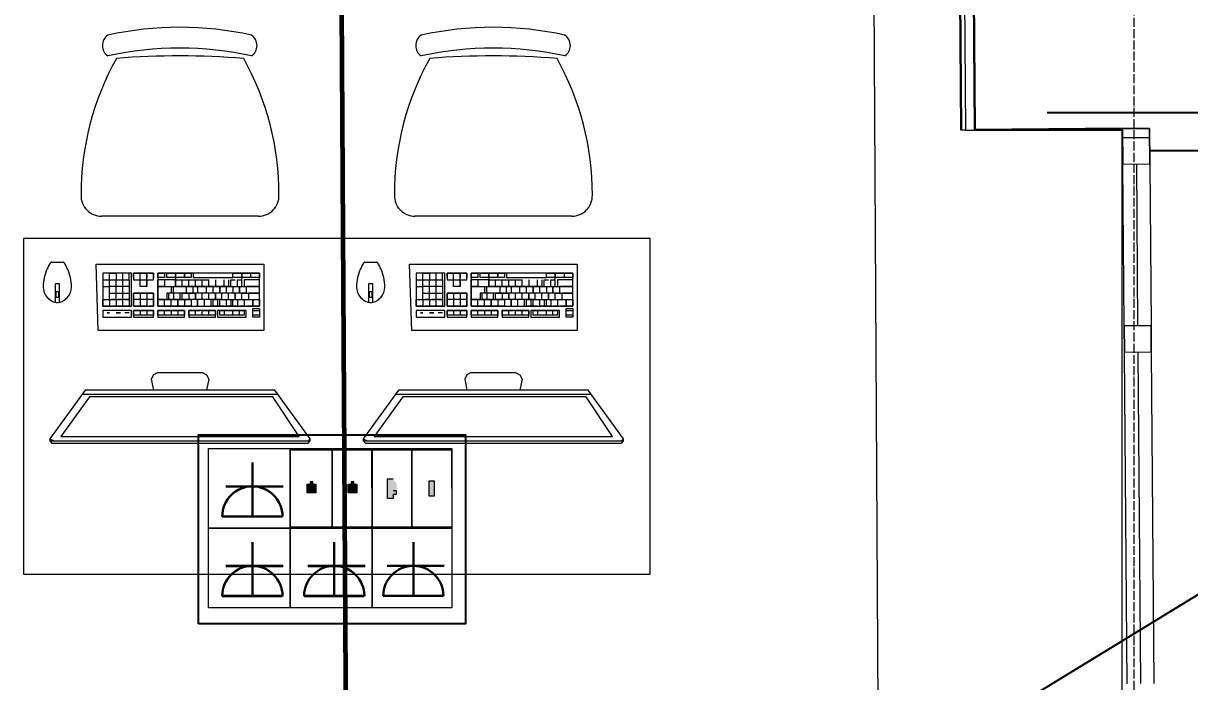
# Model space of a CAD drawing. Header units: millimetres. Extents: x -32 to 417638015, y -35 to 175284279.
# Drawn here: x 417443536 to 417446141, y 175262207 to 175263677 of the extents above; entities that cross this region are included whole.
import ezdxf
from ezdxf import colors
from ezdxf.entities.mleader import LeaderData, LeaderLine
from ezdxf.math import Vec2, Vec3

# ---------------------------------------------------------------- set-up
doc = ezdxf.new("R2010")
doc.units = ezdxf.units.MM
doc.linetypes.add('ADSK_Линия сетки', pattern=[25, 20, -2.5, 0, -2.5])
for name, color, linetype, lineweight in [('_ Окна', 7, 'Continuous', 9), ('_ЭМ_В полу', 26, 'Кабель в трубе', 60), ('Окна', 7, 'Continuous', 9), ('Оси', 253, 'Continuous', 9), ('Перекрытие', 7, 'Continuous', 18), ('Стены несущие', 7, 'Continuous', 30), ('Стены отделка', 7, 'Continuous', 30), ('Стены штриховка', 7, 'Continuous', 9), ('ТХ', 5, 'Continuous', 0), ('ТХ_Задание ЭОМ_СС', 6, 'Continuous', 0), ('ШТРИХОВКА', 252, 'Continuous', 15), ('Электро', 250, 'Continuous', 25), ('ЭОМ_Кабель для СУП', 150, 'Continuous', 9)]:
    doc.layers.add(name, color=color, linetype=linetype, lineweight=lineweight)
for name, color, linetype in [('_ЭМ_Надписи', 7, 'Continuous'), ('PDF _СС_розетки', 7, 'Continuous'), ('ВНУТРЯНКА', 1, 'Continuous')]:
    doc.layers.add(name, color=color, linetype=linetype)
doc.layers.add('PDF _ЭОМ _розетки', color=7, linetype='Continuous', true_color=0xeb0000)
doc.styles.add('ELine', font='txt.shx')
doc.styles.add('ЭОМ', font='isocpeur.ttf', dxfattribs={"width": 0.85, "height": 250})
doc.linetypes.add('TRAY', pattern='A,12.119257,["_",ELine,S=4.5,R=90,X=0,Y=-1.555839],0.750382,["_",ELine,S=4.5,R=0,X=0,Y=-0.805849],1.314849,["_",ELine,S=4.5,R=0,X=0,Y=-0.805849],2.250029,["_",ELine,S=4.5,R=90,X=0,Y=-1.555839],13.565483', length=30)
doc.linetypes.add('Кабель в трубе', pattern='A,8,[133,ltypeshp.shx,S=1,R=0,X=10,Y=1.3],-3,[130,ltypeshp.shx,S=1.5,R=-45,X=-1.5,Y=0],8', length=19)

# ---------------------------------------------------------------- blocks, each defined once
blk = doc.blocks.new('_ЭМ_ТХ2_4 Этаж')
at = {"color": 8, "linetype": 'Continuous'}
for p, q in [((59808.6, 31552), (59458.4, 31552)), ((60508.6, 31552), (60158.4, 31552))]:
    blk.add_line(p, q, dxfattribs=at)
for centre, radius, start, end in [((59632.8, 31226.3), 747.5, 77.6022, 102.398), ((60332.8, 31226.3), 747.5, 77.6022, 102.398), ((59488.1, 31933.1), 28.1, 124.2904, 235.7099), ((59777.4, 31933.1), 28.1, 304.2917, 55.7085), ((60188.1, 31933.1), 28.1, 124.2904, 235.7099), ((60477.4, 31933.1), 28.1, 304.2917, 55.7085), ((59632.8, 31179.8), 747.5, 77.6022, 102.398), ((60332.8, 31179.8), 747.5, 77.6022, 102.398), ((60036.9, 31600.5), 624.5, 150.8941, 180.122), ((59632.8, 30148), 1761.9, 85.3454, 94.6062), ((59230.1, 31600.5), 624.5, 359.8785, 29.0932), ((60736.9, 31600.5), 624.5, 150.8941, 180.122), ((60332.8, 30148), 1761.9, 85.3454, 94.6062), ((59930.1, 31600.5), 624.5, 359.8785, 29.0932), ((59457.8, 31597.4), 45.4, 177.8134, 270.7481), ((59809.2, 31597.4), 45.4, 269.2521, 2.1865), ((60157.8, 31597.4), 45.4, 177.8134, 270.7481), ((60509.2, 31597.4), 45.4, 269.2521, 2.1865)]:
    blk.add_arc(centre, radius, start, end, dxfattribs=at)
at = {"layer": 'ТХ', "color": 8, "linetype": 'Continuous', "ltscale": 100}
for p, q in [((59346.7, 31449.2), (59357.3, 31449.2)), ((59357.3, 31449.2), (59372.1, 31449.2)), ((60046.7, 31449.2), (60057.3, 31449.2)), ((60057.3, 31449.2), (60072.1, 31449.2)), ((59574.3, 31197.7), (59569.4, 31187.9)), ((59574.3, 31197.7), (59569.4, 31187.9)), ((59569.4, 31187.9), (59574.3, 31163.2)), ((59584.2, 31202.7), (59574.3, 31197.7)), ((59584.2, 31202.7), (59574.3, 31197.7)), ((59584.2, 31202.7), (59633.5, 31202.7)), ((59584.2, 31202.7), (59633.5, 31202.7)), ((59633.5, 31202.7), (59682.8, 31202.7)), ((59633.5, 31202.7), (59682.8, 31202.7)), ((59682.8, 31202.7), (59692.7, 31197.7)), ((59682.8, 31202.7), (59692.7, 31197.7)), ((59692.7, 31197.7), (59697.6, 31187.9)), ((59692.7, 31197.7), (59697.6, 31187.9)), ((59697.6, 31187.9), (59692.7, 31163.2)), ((60274.3, 31197.7), (60269.4, 31187.9)), ((60274.3, 31197.7), (60269.4, 31187.9)), ((60269.4, 31187.9), (60274.3, 31163.2)), ((60284.2, 31202.7), (60274.3, 31197.7)), ((60284.2, 31202.7), (60274.3, 31197.7)), ((60284.2, 31202.7), (60333.5, 31202.7)), ((60284.2, 31202.7), (60333.5, 31202.7)), ((60333.5, 31202.7), (60382.8, 31202.7)), ((60333.5, 31202.7), (60382.8, 31202.7)), ((60382.8, 31202.7), (60392.7, 31197.7)), ((60382.8, 31202.7), (60392.7, 31197.7)), ((60392.7, 31197.7), (60397.6, 31187.9)), ((60392.7, 31197.7), (60397.6, 31187.9)), ((60397.6, 31187.9), (60392.7, 31163.2))]:
    blk.add_line(p, q, dxfattribs=at)
at = {"layer": 'ТХ', "color": 8}
for points in [[(59283.5, 30752), (60683.5, 30752), (60683.5, 31502), (59283.5, 31502)], [(59356.7, 31370.3), (59356.7, 31383.3), (59362.1, 31383.3), (59362.1, 31370.3)], [(60056.7, 31370.3), (60056.7, 31383.3), (60062.1, 31383.3), (60062.1, 31370.3)]]:
    blk.add_lwpolyline(points, close=True, dxfattribs=at)
at = {"layer": 'ТХ', "color": 8, "linetype": 'Continuous', "ltscale": 100}
for points in [[(59446.1, 31444.3), (59820.9, 31444.3)], [(59820.9, 31296.4), (59451, 31296.4), (59446.1, 31444.3)], [(59460.9, 31424.6), (59460.9, 31350.6)], [(59525, 31424.6), (59460.9, 31424.6)], [(59460.9, 31424.6), (59460.9, 31365.4)], [(59475.7, 31424.6), (59460.9, 31424.6)], [(59475.7, 31365.4), (59475.7, 31424.6)], [(59475.7, 31424.6), (59490.5, 31424.6)], [(59475.7, 31409.8), (59475.7, 31424.6)], [(59490.5, 31424.6), (59490.5, 31409.8)], [(59490.5, 31424.6), (59490.5, 31409.8)], [(59520.1, 31424.6), (59495.4, 31424.6)], [(59505.3, 31424.6), (59505.3, 31350.6)], [(59520.1, 31409.8), (59520.1, 31424.6)], [(59525, 31350.6), (59525, 31424.6)], [(59529.9, 31424.6), (59559.5, 31424.6)], [(59529.9, 31414.7), (59529.9, 31424.6)], [(59529.9, 31424.6), (59529.9, 31409.8)], [(59574.3, 31424.6), (59529.9, 31424.6)], [(59544.7, 31409.8), (59544.7, 31424.6)], [(59559.5, 31424.6), (59559.5, 31414.7)], [(59559.5, 31395), (59559.5, 31424.6)], [(59564.4, 31424.6), (59574.3, 31424.6)], [(59574.3, 31424.6), (59574.3, 31414.7)], [(59574.3, 31409.8), (59574.3, 31424.6)], [(59584.2, 31424.6), (59584.2, 31350.6)], [(59811, 31424.6), (59584.2, 31424.6)], [(59584.2, 31424.6), (59599, 31424.6)], [(59584.2, 31414.7), (59584.2, 31424.6)], [(59599, 31424.6), (59599, 31414.7)], [(59603.9, 31424.6), (59623.6, 31424.6)], [(59603.9, 31414.7), (59603.9, 31424.6)], [(59623.6, 31424.6), (59658.1, 31424.6)], [(59623.6, 31424.6), (59623.6, 31395)], [(59623.6, 31414.7), (59623.6, 31424.6)], [(59643.4, 31414.7), (59643.4, 31424.6)], [(59643.4, 31424.6), (59643.4, 31414.7)], [(59658.1, 31424.6), (59658.1, 31414.7)], [(59663.1, 31424.6), (59663.1, 31414.7)], [(59751.8, 31424.6), (59663.1, 31424.6)], [(59751.8, 31424.6), (59771.6, 31424.6)], [(59751.8, 31414.7), (59751.8, 31424.6)], [(59751.8, 31414.7), (59751.8, 31424.6)], [(59771.6, 31424.6), (59811, 31424.6)], [(59771.6, 31395), (59771.6, 31424.6)], [(59771.6, 31424.6), (59771.6, 31414.7)], [(59791.3, 31424.6), (59791.3, 31414.7)], [(59811, 31350.6), (59811, 31424.6)], [(59811, 31424.6), (59811, 31414.7)], [(59820.9, 31444.3), (59820.9, 31296.4)], [(60146.1, 31444.3), (60520.9, 31444.3)], [(60520.9, 31296.4), (60151, 31296.4), (60146.1, 31444.3)], [(60160.9, 31424.6), (60160.9, 31350.6)], [(60225, 31424.6), (60160.9, 31424.6)], [(60160.9, 31424.6), (60160.9, 31365.4)], [(60175.7, 31424.6), (60160.9, 31424.6)], [(60175.7, 31365.4), (60175.7, 31424.6)], [(60175.7, 31424.6), (60190.5, 31424.6)], [(60175.7, 31409.8), (60175.7, 31424.6)], [(60190.5, 31424.6), (60190.5, 31409.8)], [(60190.5, 31424.6), (60190.5, 31409.8)], [(60220.1, 31424.6), (60195.4, 31424.6)], [(60205.3, 31424.6), (60205.3, 31350.6)], [(60220.1, 31409.8), (60220.1, 31424.6)], [(60225, 31350.6), (60225, 31424.6)], [(60229.9, 31424.6), (60259.5, 31424.6)], [(60229.9, 31414.7), (60229.9, 31424.6)], [(60229.9, 31424.6), (60229.9, 31409.8)], [(60274.3, 31424.6), (60229.9, 31424.6)], [(60244.7, 31409.8), (60244.7, 31424.6)], [(60259.5, 31424.6), (60259.5, 31414.7)], [(60259.5, 31395), (60259.5, 31424.6)], [(60264.4, 31424.6), (60274.3, 31424.6)], [(60274.3, 31424.6), (60274.3, 31414.7)], [(60274.3, 31409.8), (60274.3, 31424.6)], [(60284.2, 31424.6), (60284.2, 31350.6)], [(60511, 31424.6), (60284.2, 31424.6)], [(60284.2, 31424.6), (60299, 31424.6)], [(60284.2, 31414.7), (60284.2, 31424.6)], [(60299, 31424.6), (60299, 31414.7)], [(60303.9, 31424.6), (60323.6, 31424.6)], [(60303.9, 31414.7), (60303.9, 31424.6)], [(60323.6, 31424.6), (60358.1, 31424.6)], [(60323.6, 31424.6), (60323.6, 31395)], [(60323.6, 31414.7), (60323.6, 31424.6)], [(60343.4, 31414.7), (60343.4, 31424.6)], [(60343.4, 31424.6), (60343.4, 31414.7)], [(60358.1, 31424.6), (60358.1, 31414.7)], [(60363.1, 31424.6), (60363.1, 31414.7)], [(60451.8, 31424.6), (60363.1, 31424.6)], [(60451.8, 31424.6), (60471.6, 31424.6)], [(60451.8, 31414.7), (60451.8, 31424.6)], [(60451.8, 31414.7), (60451.8, 31424.6)], [(60471.6, 31424.6), (60511, 31424.6)], [(60471.6, 31395), (60471.6, 31424.6)], [(60471.6, 31424.6), (60471.6, 31414.7)], [(60491.3, 31424.6), (60491.3, 31414.7)], [(60511, 31350.6), (60511, 31424.6)], [(60511, 31424.6), (60511, 31414.7)], [(60520.9, 31444.3), (60520.9, 31296.4)], [(59460.9, 31409.8), (59490.5, 31409.8)], [(59475.7, 31365.4), (59475.7, 31409.8)], [(59490.5, 31365.4), (59490.5, 31409.8)], [(59490.5, 31409.8), (59520.1, 31409.8)], [(59495.4, 31409.8), (59520.1, 31409.8)], [(59520.1, 31409.8), (59520.1, 31365.4)], [(59529.9, 31409.8), (59544.7, 31409.8)], [(59529.9, 31409.8), (59574.3, 31409.8)], [(59544.7, 31395), (59544.7, 31409.8)], [(59559.5, 31395), (59544.7, 31395), (59544.7, 31409.8)], [(59559.5, 31409.8), (59559.5, 31395)], [(59599, 31414.7), (59584.2, 31414.7)], [(59584.2, 31395), (59584.2, 31409.8)], [(59623.6, 31409.8), (59584.2, 31409.8)], [(59599, 31395), (59623.6, 31395), (59623.6, 31409.8)], [(59599, 31409.8), (59599, 31395)], [(59599, 31409.8), (59599, 31395)], [(59623.6, 31414.7), (59603.9, 31414.7)], [(59658.1, 31414.7), (59623.6, 31414.7)], [(59623.6, 31409.8), (59653.2, 31409.8)], [(59638.4, 31395), (59638.4, 31409.8)], [(59653.2, 31395), (59653.2, 31409.8)], [(59653.2, 31409.8), (59697.6, 31409.8)], [(59663.1, 31414.7), (59751.8, 31414.7)], [(59668, 31395), (59668, 31409.8)], [(59682.8, 31395), (59682.8, 31409.8)], [(59697.6, 31395), (59697.6, 31409.8)], [(59712.4, 31409.8), (59712.4, 31395)], [(59732.1, 31395), (59732.1, 31409.8)], [(59742, 31409.8), (59742, 31395)], [(59746.9, 31409.8), (59756.8, 31409.8)], [(59746.9, 31395), (59746.9, 31409.8)], [(59811, 31414.7), (59751.8, 31414.7)], [(59761.7, 31409.8), (59771.6, 31409.8)], [(59761.7, 31395), (59761.7, 31409.8)], [(59776.5, 31409.8), (59776.5, 31395)], [(59811, 31409.8), (59776.5, 31409.8)], [(59811, 31395), (59811, 31409.8)], [(60160.9, 31409.8), (60190.5, 31409.8)], [(60175.7, 31365.4), (60175.7, 31409.8)], [(60190.5, 31365.4), (60190.5, 31409.8)], [(60190.5, 31409.8), (60220.1, 31409.8)], [(60195.4, 31409.8), (60220.1, 31409.8)], [(60220.1, 31409.8), (60220.1, 31365.4)], [(60229.9, 31409.8), (60244.7, 31409.8)], [(60229.9, 31409.8), (60274.3, 31409.8)], [(60244.7, 31395), (60244.7, 31409.8)], [(60259.5, 31395), (60244.7, 31395), (60244.7, 31409.8)], [(60259.5, 31409.8), (60259.5, 31395)], [(60299, 31414.7), (60284.2, 31414.7)], [(60284.2, 31395), (60284.2, 31409.8)], [(60323.6, 31409.8), (60284.2, 31409.8)], [(60299, 31395), (60323.6, 31395), (60323.6, 31409.8)], [(60299, 31409.8), (60299, 31395)], [(60299, 31409.8), (60299, 31395)], [(60323.6, 31414.7), (60303.9, 31414.7)], [(60358.1, 31414.7), (60323.6, 31414.7)], [(60323.6, 31409.8), (60353.2, 31409.8)], [(60338.4, 31395), (60338.4, 31409.8)], [(60353.2, 31395), (60353.2, 31409.8)], [(60353.2, 31409.8), (60397.6, 31409.8)], [(60363.1, 31414.7), (60451.8, 31414.7)], [(60368, 31395), (60368, 31409.8)], [(60382.8, 31395), (60382.8, 31409.8)], [(60397.6, 31395), (60397.6, 31409.8)], [(60412.4, 31409.8), (60412.4, 31395)], [(60432.1, 31395), (60432.1, 31409.8)], [(60442, 31409.8), (60442, 31395)], [(60446.9, 31409.8), (60456.8, 31409.8)], [(60446.9, 31395), (60446.9, 31409.8)], [(60511, 31414.7), (60451.8, 31414.7)], [(60461.7, 31409.8), (60471.6, 31409.8)], [(60461.7, 31395), (60461.7, 31409.8)], [(60476.5, 31409.8), (60476.5, 31395)], [(60511, 31409.8), (60476.5, 31409.8)], [(60511, 31395), (60511, 31409.8)], [(59460.9, 31395), (59475.7, 31395)], [(59505.3, 31395), (59475.7, 31395)], [(59475.7, 31380.2), (59490.5, 31380.2)], [(59490.5, 31380.2), (59520.1, 31380.2)], [(59520.1, 31395), (59505.3, 31395)], [(59529.9, 31365.4), (59529.9, 31380.2)], [(59529.9, 31380.2), (59529.9, 31350.6)], [(59529.9, 31380.2), (59574.3, 31380.2)], [(59574.3, 31380.2), (59529.9, 31380.2)], [(59559.5, 31395), (59544.7, 31395)], [(59544.7, 31380.2), (59544.7, 31365.4)], [(59559.5, 31380.2), (59559.5, 31350.6)], [(59574.3, 31350.6), (59574.3, 31380.2)], [(59574.3, 31380.2), (59574.3, 31365.4)], [(59584.2, 31395), (59613.8, 31395)], [(59599, 31395), (59584.2, 31395)], [(59584.2, 31365.4), (59584.2, 31395)], [(59613.8, 31395), (59613.8, 31380.2), (59603.9, 31380.2), (59603.9, 31365.4)], [(59643.4, 31380.2), (59608.8, 31380.2)], [(59608.8, 31365.4), (59608.8, 31380.2)], [(59618.7, 31380.2), (59618.7, 31395)], [(59618.7, 31395), (59628.6, 31395)], [(59618.7, 31380.2), (59618.7, 31365.4)], [(59742, 31395), (59623.6, 31395)], [(59628.6, 31395), (59737.1, 31395)], [(59633.5, 31365.4), (59633.5, 31380.2)], [(59638.4, 31365.4), (59638.4, 31380.2)], [(59638.4, 31380.2), (59668, 31380.2)], [(59663.1, 31380.2), (59643.4, 31380.2)], [(59648.3, 31380.2), (59648.3, 31395)], [(59668, 31395), (59653.2, 31395)], [(59653.2, 31380.2), (59653.2, 31365.4)], [(59663.1, 31380.2), (59663.1, 31395)], [(59766.6, 31380.2), (59663.1, 31380.2)], [(59668, 31365.4), (59668, 31380.2)], [(59668, 31380.2), (59668, 31365.4)], [(59672.9, 31395), (59672.9, 31380.2)], [(59682.8, 31365.4), (59682.8, 31380.2)], [(59692.7, 31380.2), (59692.7, 31395)], [(59697.6, 31365.4), (59697.6, 31380.2)], [(59707.5, 31380.2), (59707.5, 31395)], [(59712.4, 31380.2), (59712.4, 31365.4)], [(59712.4, 31365.4), (59712.4, 31380.2)], [(59727.2, 31365.4), (59727.2, 31380.2)], [(59737.1, 31395), (59751.8, 31395)], [(59737.1, 31380.2), (59737.1, 31395)], [(59742, 31365.4), (59742, 31380.2)], [(59746.9, 31395), (59781.4, 31395)], [(59751.8, 31395), (59751.8, 31380.2)], [(59781.4, 31380.2), (59756.8, 31380.2)], [(59756.8, 31365.4), (59756.8, 31380.2)], [(59756.8, 31380.2), (59756.8, 31365.4)], [(59766.6, 31395), (59766.6, 31380.2)], [(59766.6, 31380.2), (59766.6, 31395)], [(59771.6, 31380.2), (59786.4, 31380.2)], [(59771.6, 31365.4), (59771.6, 31380.2)], [(59776.5, 31395), (59811, 31395)], [(59811, 31395), (59781.4, 31395)], [(59781.4, 31395), (59781.4, 31380.2)], [(59781.4, 31395), (59781.4, 31380.2)], [(59781.4, 31380.2), (59811, 31380.2)], [(59786.4, 31365.4), (59811, 31365.4), (59811, 31380.2), (59811, 31395)], [(59786.4, 31380.2), (59786.4, 31365.4)], [(59786.4, 31380.2), (59786.4, 31365.4)], [(59811, 31380.2), (59786.4, 31380.2)], [(60160.9, 31395), (60175.7, 31395)], [(60205.3, 31395), (60175.7, 31395)], [(60175.7, 31380.2), (60190.5, 31380.2)], [(60190.5, 31380.2), (60220.1, 31380.2)], [(60220.1, 31395), (60205.3, 31395)], [(60229.9, 31365.4), (60229.9, 31380.2)], [(60229.9, 31380.2), (60229.9, 31350.6)], [(60229.9, 31380.2), (60274.3, 31380.2)], [(60274.3, 31380.2), (60229.9, 31380.2)], [(60259.5, 31395), (60244.7, 31395)], [(60244.7, 31380.2), (60244.7, 31365.4)], [(60259.5, 31380.2), (60259.5, 31350.6)], [(60274.3, 31350.6), (60274.3, 31380.2)], [(60274.3, 31380.2), (60274.3, 31365.4)], [(60284.2, 31395), (60313.8, 31395)], [(60299, 31395), (60284.2, 31395)], [(60284.2, 31365.4), (60284.2, 31395)], [(60313.8, 31395), (60313.8, 31380.2), (60303.9, 31380.2), (60303.9, 31365.4)], [(60343.4, 31380.2), (60308.8, 31380.2)], [(60308.8, 31365.4), (60308.8, 31380.2)], [(60318.7, 31380.2), (60318.7, 31395)], [(60318.7, 31395), (60328.6, 31395)], [(60318.7, 31380.2), (60318.7, 31365.4)], [(60442, 31395), (60323.6, 31395)], [(60328.6, 31395), (60437.1, 31395)], [(60333.5, 31365.4), (60333.5, 31380.2)], [(60338.4, 31365.4), (60338.4, 31380.2)], [(60338.4, 31380.2), (60368, 31380.2)], [(60363.1, 31380.2), (60343.4, 31380.2)], [(60348.3, 31380.2), (60348.3, 31395)], [(60368, 31395), (60353.2, 31395)], [(60353.2, 31380.2), (60353.2, 31365.4)], [(60363.1, 31380.2), (60363.1, 31395)], [(60466.6, 31380.2), (60363.1, 31380.2)], [(60368, 31365.4), (60368, 31380.2)], [(60368, 31380.2), (60368, 31365.4)], [(60372.9, 31395), (60372.9, 31380.2)], [(60382.8, 31365.4), (60382.8, 31380.2)], [(60392.7, 31380.2), (60392.7, 31395)], [(60397.6, 31365.4), (60397.6, 31380.2)], [(60407.5, 31380.2), (60407.5, 31395)], [(60412.4, 31380.2), (60412.4, 31365.4)], [(60412.4, 31365.4), (60412.4, 31380.2)], [(60427.2, 31365.4), (60427.2, 31380.2)], [(60437.1, 31395), (60451.8, 31395)], [(60437.1, 31380.2), (60437.1, 31395)], [(60442, 31365.4), (60442, 31380.2)], [(60446.9, 31395), (60481.4, 31395)], [(60451.8, 31395), (60451.8, 31380.2)], [(60481.4, 31380.2), (60456.8, 31380.2)], [(60456.8, 31365.4), (60456.8, 31380.2)], [(60456.8, 31380.2), (60456.8, 31365.4)], [(60466.6, 31395), (60466.6, 31380.2)], [(60466.6, 31380.2), (60466.6, 31395)], [(60471.6, 31380.2), (60486.4, 31380.2)], [(60471.6, 31365.4), (60471.6, 31380.2)], [(60476.5, 31395), (60511, 31395)], [(60511, 31395), (60481.4, 31395)], [(60481.4, 31395), (60481.4, 31380.2)], [(60481.4, 31395), (60481.4, 31380.2)], [(60481.4, 31380.2), (60511, 31380.2)], [(60486.4, 31365.4), (60511, 31365.4), (60511, 31380.2), (60511, 31395)], [(60486.4, 31380.2), (60486.4, 31365.4)], [(60486.4, 31380.2), (60486.4, 31365.4)], [(60511, 31380.2), (60486.4, 31380.2)], [(59460.9, 31365.4), (59505.3, 31365.4)], [(59460.9, 31350.6), (59460.9, 31365.4)], [(59460.9, 31365.4), (59475.7, 31365.4)], [(59475.7, 31350.6), (59460.9, 31350.6)], [(59460.9, 31350.6), (59525, 31350.6)], [(59475.7, 31365.4), (59475.7, 31350.6)], [(59490.5, 31365.4), (59480.6, 31365.4)], [(59520.1, 31350.6), (59480.6, 31350.6)], [(59490.5, 31365.4), (59490.5, 31350.6)], [(59520.1, 31365.4), (59495.4, 31365.4)], [(59510.2, 31365.4), (59520.1, 31365.4)], [(59520.1, 31365.4), (59520.1, 31350.6)], [(59529.9, 31350.6), (59529.9, 31365.4)], [(59574.3, 31365.4), (59529.9, 31365.4)], [(59544.7, 31350.6), (59529.9, 31350.6)], [(59529.9, 31350.6), (59574.3, 31350.6)], [(59544.7, 31365.4), (59544.7, 31350.6)], [(59559.5, 31350.6), (59544.7, 31350.6)], [(59574.3, 31350.6), (59564.4, 31350.6)], [(59574.3, 31365.4), (59574.3, 31350.6)], [(59584.2, 31365.4), (59599, 31365.4)], [(59584.2, 31350.6), (59584.2, 31365.4)], [(59603.9, 31365.4), (59584.2, 31365.4)], [(59584.2, 31350.6), (59811, 31350.6)], [(59613.8, 31350.6), (59584.2, 31350.6)], [(59599, 31350.6), (59599, 31365.4)], [(59599, 31365.4), (59613.8, 31365.4)], [(59633.5, 31365.4), (59608.8, 31365.4)], [(59613.8, 31365.4), (59658.1, 31365.4)], [(59613.8, 31350.6), (59613.8, 31365.4)], [(59628.6, 31350.6), (59613.8, 31350.6)], [(59643.4, 31350.6), (59628.6, 31350.6)], [(59668, 31365.4), (59638.4, 31365.4)], [(59643.4, 31365.4), (59643.4, 31350.6)], [(59658.1, 31350.6), (59643.4, 31350.6)], [(59727.2, 31365.4), (59658.1, 31365.4)], [(59658.1, 31365.4), (59658.1, 31350.6)], [(59682.8, 31365.4), (59668, 31365.4)], [(59687.7, 31365.4), (59687.7, 31350.6)], [(59702.5, 31365.4), (59702.5, 31350.6)], [(59707.5, 31365.4), (59717.3, 31365.4)], [(59707.5, 31350.6), (59707.5, 31365.4)], [(59732.1, 31350.6), (59707.5, 31350.6)], [(59717.3, 31365.4), (59717.3, 31350.6)], [(59722.3, 31365.4), (59732.1, 31365.4)], [(59722.3, 31350.6), (59722.3, 31365.4)], [(59727.2, 31365.4), (59811, 31365.4)], [(59737.1, 31350.6), (59737.1, 31365.4)], [(59761.7, 31350.6), (59737.1, 31350.6)], [(59746.9, 31365.4), (59746.9, 31350.6)], [(59751.8, 31350.6), (59751.8, 31365.4)], [(59761.7, 31365.4), (59761.7, 31350.6)], [(59776.5, 31350.6), (59766.6, 31350.6)], [(59776.5, 31365.4), (59776.5, 31350.6)], [(59811, 31350.6), (59781.4, 31350.6)], [(59796.2, 31365.4), (59796.2, 31350.6)], [(59796.2, 31350.6), (59796.2, 31365.4)], [(59796.2, 31345.7), (59811, 31345.7)], [(59796.2, 31326), (59796.2, 31345.7)], [(59811, 31365.4), (59811, 31350.6)], [(59811, 31345.7), (59811, 31326)], [(60160.9, 31365.4), (60205.3, 31365.4)], [(60160.9, 31350.6), (60160.9, 31365.4)], [(60160.9, 31365.4), (60175.7, 31365.4)], [(60175.7, 31350.6), (60160.9, 31350.6)], [(60160.9, 31350.6), (60225, 31350.6)], [(60175.7, 31365.4), (60175.7, 31350.6)], [(60190.5, 31365.4), (60180.6, 31365.4)], [(60220.1, 31350.6), (60180.6, 31350.6)], [(60190.5, 31365.4), (60190.5, 31350.6)], [(60220.1, 31365.4), (60195.4, 31365.4)], [(60210.2, 31365.4), (60220.1, 31365.4)], [(60220.1, 31365.4), (60220.1, 31350.6)], [(60229.9, 31350.6), (60229.9, 31365.4)], [(60274.3, 31365.4), (60229.9, 31365.4)], [(60244.7, 31350.6), (60229.9, 31350.6)], [(60229.9, 31350.6), (60274.3, 31350.6)], [(60244.7, 31365.4), (60244.7, 31350.6)], [(60259.5, 31350.6), (60244.7, 31350.6)], [(60274.3, 31350.6), (60264.4, 31350.6)], [(60274.3, 31365.4), (60274.3, 31350.6)], [(60284.2, 31365.4), (60299, 31365.4)], [(60284.2, 31350.6), (60284.2, 31365.4)], [(60303.9, 31365.4), (60284.2, 31365.4)], [(60284.2, 31350.6), (60511, 31350.6)], [(60313.8, 31350.6), (60284.2, 31350.6)], [(60299, 31350.6), (60299, 31365.4)], [(60299, 31365.4), (60313.8, 31365.4)], [(60333.5, 31365.4), (60308.8, 31365.4)], [(60313.8, 31365.4), (60358.1, 31365.4)], [(60313.8, 31350.6), (60313.8, 31365.4)], [(60328.6, 31350.6), (60313.8, 31350.6)], [(60343.4, 31350.6), (60328.6, 31350.6)], [(60368, 31365.4), (60338.4, 31365.4)], [(60343.4, 31365.4), (60343.4, 31350.6)], [(60358.1, 31350.6), (60343.4, 31350.6)], [(60427.2, 31365.4), (60358.1, 31365.4)], [(60358.1, 31365.4), (60358.1, 31350.6)], [(60382.8, 31365.4), (60368, 31365.4)], [(60387.7, 31365.4), (60387.7, 31350.6)], [(60402.5, 31365.4), (60402.5, 31350.6)], [(60407.5, 31365.4), (60417.3, 31365.4)], [(60407.5, 31350.6), (60407.5, 31365.4)], [(60432.1, 31350.6), (60407.5, 31350.6)], [(60417.3, 31365.4), (60417.3, 31350.6)], [(60422.3, 31365.4), (60432.1, 31365.4)], [(60422.3, 31350.6), (60422.3, 31365.4)], [(60427.2, 31365.4), (60511, 31365.4)], [(60437.1, 31350.6), (60437.1, 31365.4)], [(60461.7, 31350.6), (60437.1, 31350.6)], [(60446.9, 31365.4), (60446.9, 31350.6)], [(60451.8, 31350.6), (60451.8, 31365.4)], [(60461.7, 31365.4), (60461.7, 31350.6)], [(60476.5, 31350.6), (60466.6, 31350.6)], [(60476.5, 31365.4), (60476.5, 31350.6)], [(60511, 31350.6), (60481.4, 31350.6)], [(60496.2, 31365.4), (60496.2, 31350.6)], [(60496.2, 31350.6), (60496.2, 31365.4)], [(60496.2, 31345.7), (60511, 31345.7)], [(60496.2, 31326), (60496.2, 31345.7)], [(60511, 31365.4), (60511, 31350.6)], [(60511, 31345.7), (60511, 31326)], [(59460.9, 31340.8), (59460.9, 31326)], [(59525, 31340.8), (59460.9, 31340.8)], [(59460.9, 31326), (59525, 31326)], [(59470.7, 31335.8), (59475.7, 31335.8)], [(59475.7, 31335.8), (59470.7, 31335.8)], [(59490.5, 31335.8), (59500.3, 31335.8)], [(59500.3, 31335.8), (59490.5, 31335.8)], [(59520.1, 31335.8), (59510.2, 31335.8)], [(59520.1, 31335.8), (59510.2, 31335.8)], [(59525, 31326), (59525, 31340.8)], [(59529.9, 31340.8), (59574.3, 31340.8)], [(59574.3, 31340.8), (59529.9, 31340.8)], [(59529.9, 31330.9), (59529.9, 31340.8)], [(59529.9, 31340.8), (59529.9, 31326)], [(59574.3, 31330.9), (59529.9, 31330.9)], [(59529.9, 31326), (59574.3, 31326)], [(59544.7, 31340.8), (59544.7, 31330.9)], [(59559.5, 31340.8), (59559.5, 31330.9)], [(59574.3, 31340.8), (59574.3, 31330.9)], [(59574.3, 31326), (59574.3, 31340.8)], [(59613.8, 31340.8), (59613.8, 31330.9), (59584.2, 31330.9)], [(59584.2, 31340.8), (59613.8, 31340.8)], [(59584.2, 31330.9), (59584.2, 31340.8), (59584.2, 31326)], [(59643.4, 31340.8), (59584.2, 31340.8)], [(59584.2, 31326), (59643.4, 31326)], [(59599, 31330.9), (59599, 31340.8)], [(59613.8, 31340.8), (59628.6, 31340.8)], [(59643.4, 31330.9), (59613.8, 31330.9)], [(59628.6, 31340.8), (59643.4, 31340.8)], [(59628.6, 31340.8), (59628.6, 31330.9)], [(59643.4, 31340.8), (59643.4, 31330.9)], [(59643.4, 31326), (59643.4, 31340.8)], [(59653.2, 31340.8), (59677.9, 31340.8)], [(59653.2, 31330.9), (59653.2, 31340.8)], [(59653.2, 31340.8), (59653.2, 31326)], [(59712.4, 31340.8), (59653.2, 31340.8)], [(59682.8, 31330.9), (59653.2, 31330.9)], [(59653.2, 31326), (59712.4, 31326)], [(59668, 31330.9), (59668, 31340.8)], [(59682.8, 31330.9), (59682.8, 31340.8), (59712.4, 31340.8)], [(59712.4, 31330.9), (59682.8, 31330.9)], [(59697.6, 31330.9), (59697.6, 31340.8)], [(59712.4, 31340.8), (59712.4, 31330.9)], [(59712.4, 31326), (59712.4, 31340.8)], [(59781.4, 31340.8), (59717.3, 31340.8)], [(59717.3, 31340.8), (59717.3, 31326)], [(59717.3, 31326), (59781.4, 31326)], [(59722.3, 31330.9), (59722.3, 31340.8)], [(59722.3, 31340.8), (59776.5, 31340.8)], [(59776.5, 31330.9), (59722.3, 31330.9)], [(59732.1, 31340.8), (59732.1, 31330.9)], [(59751.8, 31330.9), (59751.8, 31340.8)], [(59766.6, 31330.9), (59766.6, 31340.8)], [(59776.5, 31340.8), (59776.5, 31330.9)], [(59781.4, 31326), (59781.4, 31340.8)], [(59796.2, 31340.8), (59811, 31340.8)], [(59796.2, 31330.9), (59796.2, 31340.8)], [(59811, 31330.9), (59796.2, 31330.9)], [(59811, 31326), (59796.2, 31326)], [(59811, 31340.8), (59811, 31330.9)], [(60160.9, 31340.8), (60160.9, 31326)], [(60225, 31340.8), (60160.9, 31340.8)], [(60160.9, 31326), (60225, 31326)], [(60170.7, 31335.8), (60175.7, 31335.8)], [(60175.7, 31335.8), (60170.7, 31335.8)], [(60190.5, 31335.8), (60200.3, 31335.8)], [(60200.3, 31335.8), (60190.5, 31335.8)], [(60220.1, 31335.8), (60210.2, 31335.8)], [(60220.1, 31335.8), (60210.2, 31335.8)], [(60225, 31326), (60225, 31340.8)], [(60229.9, 31340.8), (60274.3, 31340.8)], [(60274.3, 31340.8), (60229.9, 31340.8)], [(60229.9, 31330.9), (60229.9, 31340.8)], [(60229.9, 31340.8), (60229.9, 31326)], [(60274.3, 31330.9), (60229.9, 31330.9)], [(60229.9, 31326), (60274.3, 31326)], [(60244.7, 31340.8), (60244.7, 31330.9)], [(60259.5, 31340.8), (60259.5, 31330.9)], [(60274.3, 31340.8), (60274.3, 31330.9)], [(60274.3, 31326), (60274.3, 31340.8)], [(60313.8, 31340.8), (60313.8, 31330.9), (60284.2, 31330.9)], [(60284.2, 31340.8), (60313.8, 31340.8)], [(60284.2, 31330.9), (60284.2, 31340.8), (60284.2, 31326)], [(60343.4, 31340.8), (60284.2, 31340.8)], [(60284.2, 31326), (60343.4, 31326)], [(60299, 31330.9), (60299, 31340.8)], [(60313.8, 31340.8), (60328.6, 31340.8)], [(60343.4, 31330.9), (60313.8, 31330.9)], [(60328.6, 31340.8), (60343.4, 31340.8)], [(60328.6, 31340.8), (60328.6, 31330.9)], [(60343.4, 31340.8), (60343.4, 31330.9)], [(60343.4, 31326), (60343.4, 31340.8)], [(60353.2, 31340.8), (60377.9, 31340.8)], [(60353.2, 31330.9), (60353.2, 31340.8)], [(60353.2, 31340.8), (60353.2, 31326)], [(60412.4, 31340.8), (60353.2, 31340.8)], [(60382.8, 31330.9), (60353.2, 31330.9)], [(60353.2, 31326), (60412.4, 31326)], [(60368, 31330.9), (60368, 31340.8)], [(60382.8, 31330.9), (60382.8, 31340.8), (60412.4, 31340.8)], [(60412.4, 31330.9), (60382.8, 31330.9)], [(60397.6, 31330.9), (60397.6, 31340.8)], [(60412.4, 31340.8), (60412.4, 31330.9)], [(60412.4, 31326), (60412.4, 31340.8)], [(60481.4, 31340.8), (60417.3, 31340.8)], [(60417.3, 31340.8), (60417.3, 31326)], [(60417.3, 31326), (60481.4, 31326)], [(60422.3, 31330.9), (60422.3, 31340.8)], [(60422.3, 31340.8), (60476.5, 31340.8)], [(60476.5, 31330.9), (60422.3, 31330.9)], [(60432.1, 31340.8), (60432.1, 31330.9)], [(60451.8, 31330.9), (60451.8, 31340.8)], [(60466.6, 31330.9), (60466.6, 31340.8)], [(60476.5, 31340.8), (60476.5, 31330.9)], [(60481.4, 31326), (60481.4, 31340.8)], [(60496.2, 31340.8), (60511, 31340.8)], [(60496.2, 31330.9), (60496.2, 31340.8)], [(60511, 31330.9), (60496.2, 31330.9)], [(60511, 31326), (60496.2, 31326)], [(60511, 31340.8), (60511, 31330.9)], [(59850.5, 31153.4), (59633.5, 31153.4), (59416.5, 31153.4)], [(60550.5, 31153.4), (60333.5, 31153.4), (60116.5, 31153.4)], [(59342.5, 31054.7), (59352.4, 31049.8), (59633.5, 31049.8), (59919.5, 31049.8), (59924.4, 31054.7)], [(59342.5, 31049.8), (59352.4, 31049.8), (59633.5, 31049.8), (59914.6, 31049.8), (59924.4, 31049.8)], [(60042.5, 31054.7), (60052.4, 31049.8), (60333.5, 31049.8), (60619.5, 31049.8), (60624.4, 31054.7)], [(60042.5, 31049.8), (60052.4, 31049.8), (60333.5, 31049.8), (60614.6, 31049.8), (60624.4, 31049.8)]]:
    blk.add_lwpolyline(points, dxfattribs=at)
at = {"layer": 'ТХ', "color": 8}
for points in [[(59364.3, 31359.7), (59364.3, 31400.9), (59354.5, 31400.9), (59354.5, 31359.7)], [(60064.3, 31359.7), (60064.3, 31400.9), (60054.5, 31400.9), (60054.5, 31359.7)]]:
    blk.add_lwpolyline(points, dxfattribs=at)
at = {"layer": 'ТХ', "color": 8, "linetype": 'Continuous', "ltscale": 100}
for points in [[(59722.3, 31395), (59722.3, 31380.2)], [(60422.3, 31395), (60422.3, 31380.2)], [(59628.6, 31365.4), (59628.6, 31350.6)], [(59672.9, 31365.4), (59672.9, 31350.6)], [(60328.6, 31365.4), (60328.6, 31350.6)], [(60372.9, 31365.4), (60372.9, 31350.6)], [(59835.7, 31163.2), (59633.5, 31163.2), (59436.2, 31163.2), (59426.4, 31163.2), (59421.4, 31163.2), (59342.5, 31054.7), (59342.5, 31049.8), (59347.5, 31044.9), (59633.5, 31044.9), (59919.5, 31044.9), (59924.4, 31049.8), (59924.4, 31054.7), (59845.5, 31163.2)], [(60535.7, 31163.2), (60333.5, 31163.2), (60136.2, 31163.2), (60126.4, 31163.2), (60121.4, 31163.2), (60042.5, 31054.7), (60042.5, 31049.8), (60047.5, 31044.9), (60333.5, 31044.9), (60619.5, 31044.9), (60624.4, 31049.8), (60624.4, 31054.7), (60545.5, 31163.2)], [(59633.5, 31059.7), (59899.8, 31059.7), (59840.6, 31148.4), (59633.5, 31148.4), (59431.3, 31148.4), (59367.2, 31059.7)], [(60333.5, 31059.7), (60599.8, 31059.7), (60540.6, 31148.4), (60333.5, 31148.4), (60131.3, 31148.4), (60067.2, 31059.7)]]:
    blk.add_lwpolyline(points, close=True, dxfattribs=at)
for centre, radius, start, end in [((59371.3, 31423), 36.4, 135, 144.2175), ((59346.7, 31447.6), 1.61, 90, 135), ((59372.1, 31447.6), 1.61, 45, 90), ((59347.5, 31423), 36.4, 35.7825, 45), ((60071.3, 31423), 36.4, 135, 144.2175), ((60046.7, 31447.6), 1.61, 90, 135), ((60072.1, 31447.6), 1.61, 45, 90), ((60047.5, 31423), 36.4, 35.7825, 45), ((59425.5, 31393.6), 97.6, 155.2785, 180), ((59596.4, 31315), 285.7, 153.4349, 155.2785), ((59351.1, 31437.6), 11.5, 144.2175, 153.4349), ((59367.8, 31437.6), 11.5, 26.5651, 35.7825), ((59122.4, 31315), 285.7, 24.7215, 26.5651), ((59293.3, 31393.6), 97.6, 0, 24.7215), ((60125.5, 31393.6), 97.6, 155.2785, 180), ((60296.4, 31315), 285.7, 153.4349, 155.2785), ((60051.1, 31437.6), 11.5, 144.2175, 153.4349), ((60067.8, 31437.6), 11.5, 26.5651, 35.7825), ((59822.4, 31315), 285.7, 24.7215, 26.5651), ((59993.3, 31393.6), 97.6, 0, 24.7215), ((59362.6, 31393.6), 34.8, 180, 222.0469), ((59413, 31439), 102.6, 222.0469, 225), ((59305.8, 31439), 102.6, 315, 317.9531), ((59356.2, 31393.6), 34.8, 317.9531, 0), ((60062.6, 31393.6), 34.8, 180, 222.0469), ((60113, 31439), 102.6, 222.0469, 225), ((60005.8, 31439), 102.6, 315, 317.9531), ((60056.2, 31393.6), 34.8, 317.9531, 0), ((59347.9, 31374), 10.5, 225, 234.2175), ((59359.7, 31390.3), 30.7, 234.2175, 243.4349), ((59367.1, 31405), 47.1, 243.4349, 250.8758), ((59359.4, 31382.9), 23.8, 250.8758, 270), ((59359.4, 31382.9), 23.8, 270, 289.1242), ((59351.7, 31405), 47.1, 289.1242, 296.5651), ((59359.1, 31390.3), 30.7, 296.5651, 305.7825), ((59370.9, 31374), 10.5, 305.7825, 315), ((60047.9, 31374), 10.5, 225, 234.2175), ((60059.7, 31390.3), 30.7, 234.2175, 243.4349), ((60067.1, 31405), 47.1, 243.4349, 250.8758), ((60059.4, 31382.9), 23.8, 250.8758, 270), ((60059.4, 31382.9), 23.8, 270, 289.1242), ((60051.7, 31405), 47.1, 289.1242, 296.5651), ((60059.1, 31390.3), 30.7, 296.5651, 305.7825), ((60070.9, 31374), 10.5, 305.7825, 315)]:
    blk.add_arc(centre, radius, start, end, dxfattribs=at)
blk = doc.blocks.new('План 4 этажа')
at = {"layer": '_ Окна', "color": 8, "lineweight": 18}
for p, q in [((55830.688, 31986.32), (55890.687, 31986.806)), ((55831.335, 31906.323), (55830.688, 31986.32)), ((55890.687, 31986.806), (55891.334, 31906.808)), ((55891.334, 31906.808), (55831.335, 31906.323)), ((55834.247, 31546.335), (55894.245, 31546.82)), ((55834.732, 31486.337), (55834.247, 31546.335)), ((55894.245, 31546.82), (55894.73, 31486.822)), ((55894.73, 31486.822), (55834.732, 31486.337))]:
    blk.add_line(p, q, dxfattribs=at)
at = {"layer": '_ Окна', "color": 8}
for p, q in [((55830.85, 31966.321), (55890.848, 31966.806)), ((55861.335, 31906.566), (55864.246, 31546.577)), ((55864.731, 31486.579), (55870.716, 30746.604))]:
    blk.add_line(p, q, dxfattribs=at)
at = {"layer": 'Окна', "color": 8}
for p, q in [((55890.687, 31986.806), (55830.688, 31986.32)), ((55830.688, 31986.32), (55831.335, 31906.323)), ((55891.334, 31906.808), (55890.687, 31986.806)), ((55834.247, 31546.335), (55831.335, 31906.323)), ((55891.334, 31906.808), (55894.245, 31546.82)), ((55834.247, 31546.335), (55834.732, 31486.337)), ((55894.73, 31486.822), (55894.245, 31546.82)), ((55840.717, 30746.361), (55834.732, 31486.337)), ((55894.73, 31486.822), (55900.715, 30746.846))]:
    blk.add_line(p, q, dxfattribs=at)
at = {"layer": 'Оси', "color": 8, "linetype": 'ADSK_Линия сетки'}
blk.add_line((55856.505, -3353.101), (55856.505, 43685.833), dxfattribs=at)
at = {"layer": 'Перекрытие', "color": 8}
for p, q in [((55252.694, 36261.696), (55294.03, 28831.725)), ((55829.631, 31982.49), (55479.497, 31982.49)), ((55829.631, 30246.255), (55829.631, 31982.49))]:
    blk.add_line(p, q, dxfattribs=at)
at = {"layer": 'Стены несущие', "color": 8}
for p, q in [((55480.117, 34528.574), (55500.699, 31983.652)), ((55500.699, 31983.652), (55830.688, 31986.32)), ((55891.091, 31936.807), (56008.512, 31937.757))]:
    blk.add_line(p, q, dxfattribs=at)
at = {"layer": 'Стены отделка', "color": 8, "lineweight": 9}
for p, q in [((55448.118, 34528.316), (55468.7, 31983.393)), ((55480.708, 31982.49), (55460.117, 34528.413)), ((55468.7, 31983.393), (55480.7, 31983.49)), ((55480.708, 31982.49), (55500.707, 31982.652)), ((55500.707, 31982.652), (55500.699, 31983.652))]:
    blk.add_line(p, q, dxfattribs=at)
at = {"layer": 'Стены штриховка', "color": 8}
blk.add_line((55450.118, 34528.332), (55470.7, 31983.409), dxfattribs=at)
blk = doc.blocks.new('розетк для люка')
at = {"layer": 'ВНУТРЯНКА', "color": 5, "lineweight": 30, "ltscale": 100, "transparency": 33554687}
blk.add_line((-67.1, -58.8), (-67.1, 69), dxfattribs=at)
at = {"layer": 'Электро', "color": 5, "lineweight": 30, "transparency": 33554687}
for p, q in [((0, 67.3), (0, -67.3)), ((0, 0), (-120.1, 0))]:
    blk.add_line(p, q, dxfattribs=at)
blk.add_ellipse((0.1, 0), major_axis=(47.6, 47.6), ratio=1, start_param=0.787621, end_param=3.924768, dxfattribs=at)
blk = doc.blocks.new('Люк на 6 мест')
h = blk.add_hatch(color=256)
h.dxf.hatch_style = 1
h.paths.add_polyline_path([(-284.6, 515.7), (-284.6, 526.8), (-319.2, 527), (-319.2, 515.9)])
h = blk.add_hatch(color=256)
h.dxf.hatch_style = 1
h.paths.add_polyline_path([(-323.7, 435.1), (-323.7, 435.1), (-313, 442.8), (-289.1, 442.7), (-279.4, 435), (-279.4, 435), (-279.3, 422.8), (-323.6, 422.8)])
h = blk.add_hatch(color=256)
h.dxf.hatch_style = 1
h.paths.add_polyline_path([(-311.7, 334.8), (-311.7, 341.7), (-317.2, 341.7), (-317.3, 347.2), (-311.8, 347.2), (-311.8, 354.1), (-292.5, 354.1), (-292.5, 334.9)])
h = blk.add_hatch(color=256)
h.dxf.hatch_style = 1
h.paths.add_polyline_path([(-311.3, 243.2), (-311.3, 250.1), (-316.8, 250.1), (-316.8, 255.6), (-311.3, 255.6), (-311.3, 262.4), (-292, 262.5), (-292, 243.2)])
for p, q in [((-323.6, 422.8), (-323.7, 435.1)), ((-323.7, 435.1), (-323.7, 435.1)), ((-279.3, 422.8), (-323.6, 422.8)), ((-289.1, 442.7), (-296.8, 442.7)), ((-296.8, 442.7), (-296.8, 435)), ((-289.1, 435), (-289.1, 442.7)), ((-289.1, 435), (-279.4, 435)), ((-279.4, 435), (-279.3, 422.8))]:
    blk.add_line(p, q)
for points in [[(-215.5, 477.1), (-388.3, 476.8), (-388.3, 565.7), (-215.5, 566)], [(-284.6, 526.8), (-284.6, 515.7), (-319.2, 515.9), (-319.2, 527)], [(-215.5, 388.2), (-388.3, 387.9), (-388.3, 476.8), (-215.5, 477.1)], [(-215.5, 299.3), (-388.3, 299), (-388.3, 387.9), (-215.5, 388.2)], [(-215.8, 205.5), (-388.7, 205.1), (-388.3, 299), (-215.5, 299.3)]]:
    blk.add_lwpolyline(points, close=True)
for points in [[(-311.8, 347.2), (-317.3, 347.2), (-317.2, 341.7), (-311.7, 341.7)], [(-311.8, 347.2), (-311.8, 354.1), (-292.5, 354.1)], [(-292.5, 354.1), (-292.5, 334.9), (-311.7, 334.8), (-311.7, 341.7)], [(-292, 262.5), (-292, 243.2), (-311.3, 243.2), (-311.3, 250.1)], [(-311.3, 255.6), (-311.3, 262.4), (-292, 262.5)], [(-311.3, 255.6), (-316.8, 255.6), (-316.8, 250.1), (-311.3, 250.1)]]:
    blk.add_lwpolyline(points)
at = {"layer": 'PDF _СС_розетки', "linetype": 'Continuous', "lineweight": 20, "transparency": 33554687}
for points in [[(-391.2, 566), (-213.4, 566), (-213.4, 388.2), (-391.2, 388.2)], [(-391.2, 388.2), (-213.4, 388.2), (-213.4, 205.3), (-391.2, 205.3)], [(-391.2, 388.2), (-213.4, 388.2), (-213.4, 205.3), (-391.2, 205.3)], [(-391.2, 205.3), (-213.4, 205.3), (-213.4, 22.4), (-391.2, 22.4)]]:
    blk.add_lwpolyline(points, close=True, dxfattribs=at)
at = {"layer": 'PDF _ЭОМ _розетки', "color": 3, "linetype": 'Continuous', "lineweight": 25, "transparency": 33554687}
blk.add_lwpolyline([(0, 0), (-421.6, 0), (-421.6, 596.5), (0, 596.5)], close=True, dxfattribs=at)
at = {"layer": 'PDF _ЭОМ _розетки', "color": 7, "linetype": 'Continuous', "lineweight": 20, "transparency": 33554687}
for points in [[(-35.6, 388.2), (-213.4, 388.2), (-213.4, 566), (-35.6, 566)], [(-35.6, 205.3), (-213.4, 205.3), (-213.4, 388.2), (-35.6, 388.2)], [(-35.6, 22.4), (-213.4, 22.4), (-213.4, 205.3), (-35.6, 205.3)]]:
    blk.add_lwpolyline(points, close=True, dxfattribs=at)
at = {"layer": 'ВНУТРЯНКА', "color": 5, "lineweight": 30, "ltscale": 100, "transparency": 33554687}
for p, q in [((-129, 244.7), (-129, 372.6)), ((-128.8, 244.7), (-128.8, 372.6)), ((-306.8, 61.8), (-306.8, 189.7)), ((-306.6, 61.8), (-306.6, 189.7)), ((-128.8, 61.8), (-128.8, 189.7))]:
    blk.add_line(p, q, dxfattribs=at)
at = {"layer": 'ВНУТРЯНКА', "color": 1, "lineweight": 30, "ltscale": 100, "transparency": 33554687}
blk.add_line((-129, 61.8), (-129, 189.7), dxfattribs=at)
at = {"layer": 'Электро', "color": 5, "lineweight": 30, "transparency": 33554687}
for p, q in [((-61.9, 370.8), (-61.9, 236.3)), ((-61.7, 370.8), (-61.7, 236.3)), ((-61.9, 303.6), (-181.9, 303.6)), ((-61.7, 303.6), (-181.8, 303.6)), ((-239.5, 188), (-239.5, 53.4)), ((-61.7, 188), (-61.7, 53.4)), ((-239.7, 120.7), (-359.7, 120.7)), ((-239.5, 120.7), (-359.6, 120.7)), ((-61.7, 120.7), (-181.8, 120.7))]:
    blk.add_line(p, q, dxfattribs=at)
at = {"layer": 'Электро', "color": 1, "lineweight": 30, "transparency": 33554687}
for p, q in [((-239.7, 188), (-239.7, 53.4)), ((-61.9, 188), (-61.9, 53.4)), ((-61.9, 120.7), (-181.9, 120.7))]:
    blk.add_line(p, q, dxfattribs=at)
at = {"layer": 'Электро', "color": 5, "lineweight": 30, "transparency": 33554687}
for centre in [(-61.7, 303.6), (-61.6, 303.6), (-239.5, 120.7), (-239.4, 120.7), (-61.6, 120.7)]:
    blk.add_ellipse(centre, major_axis=(47.6, 47.6), ratio=1, start_param=0.787621, end_param=3.924768, dxfattribs=at)
at = {"layer": 'Электро', "color": 1, "lineweight": 30, "transparency": 33554687}
blk.add_ellipse((-61.7, 120.7), major_axis=(47.6, 47.6), ratio=1, start_param=0.787621, end_param=3.924768, dxfattribs=at)
at = {"color": 5, "linetype": 'TRAY', "lineweight": 53, "transparency": 33554687}
blk.add_blockref('розетк для люка', (-61.9, 480.3), dxfattribs=at)

msp = doc.modelspace()

# ---------------------------------------------------------------- linework, layer by layer
at = {"layer": '_ЭМ_В полу', "ltscale": 25}
msp.add_lwpolyline([(417444229.6, 175266596.6), (417444266.3, 175260453.1)], dxfattribs=at)

# ---------------------------------------------------------------- block references
at = {"layer": 'ТХ_Задание ЭОМ_СС', "lineweight": 50}
msp.add_blockref('_ЭМ_ТХ2_4 Этаж', (417384252.5, 175231694.6), dxfattribs=at)
at = {"layer": 'ШТРИХОВКА'}
msp.add_blockref('План 4 этажа', (417390161, 175231455.7), dxfattribs=at)
at = {"layer": 'ЭОМ_Кабель для СУП', "color": 217, "linetype": 'ByBlock', "lineweight": 40, "true_color": 0x93278f, "transparency": 33554687, "rotation": 270}
msp.add_blockref('Люк на 6 мест', (417443926.9, 175262336.1), dxfattribs=at)

# ---------------------------------------------------------------- leaders
at = {"layer": '_ЭМ_Надписи', "color": 7, "ltscale": 5}
ml = msp.add_multileader_mtext('Standard', dxfattribs=at)
ml.set_content('{\\fGOST Common|b0|i0|c0|p34;\\W0.9;\\C256;4\\fGOST Common|b0|i0|c204|p34;ЩРС\\fGOST Common|b0|i0|c0|p34;-2\\fISOCPEUR|b0|i0|c204|p34;\\W0.85; Гр.2\\P\\W1;\\C0;Раб.место учителя, ноутбук}', color=1, style='ЭОМ')
ml.set_leader_properties()
ml.build(insert=Vec2(0, 0))
ml.multileader.update_dxf_attribs({"text_left_attachment_type": 6, "text_right_attachment_type": 6, "dogleg_length": 0, "arrow_head_size": 200})
ctx = ml.context
ctx.base_point, ctx.char_height, ctx.arrow_head_size, ctx.landing_gap_size, ctx.plane_origin = Vec3(417447917.9, 175263477.1, -64.3), 250, 200, 0, Vec3(417433002.8, 175272736, -64.3)
ctx.left_attachment, ctx.right_attachment = 6, 6
notes = []
notes.append((ctx, [(0, (1, 1, 0), (417447917.9, 175263477.1, -64.3), (1, 0), 0, [(0, [(417445021.8, 175261705.4, -64.3)], 0, [])])]))
ctx.mtext.insert, ctx.mtext.width, ctx.mtext.defined_height, ctx.mtext.flow_direction = Vec3(417447917.9, 175263802.1, -64.3), 2073.809, 545.6, 5
for ctx, leaders in notes:
    for number, flags, end, landing, length, lines in leaders:
        leader = LeaderData()
        leader.index, (leader.has_last_leader_line, leader.has_dogleg_vector, leader.attachment_direction) = number, flags
        leader.last_leader_point, leader.dogleg_vector, leader.dogleg_length = Vec3(end), Vec3(landing), length
        for number, points, colour, breaks in lines:
            line = LeaderLine()
            line.index, line.vertices, line.color, line.breaks = number, Vec3.list(points), colors.encode_raw_color(colour), breaks
            leader.lines.append(line)
        ctx.leaders.append(leader)

doc.saveas('drawing.dxf')
